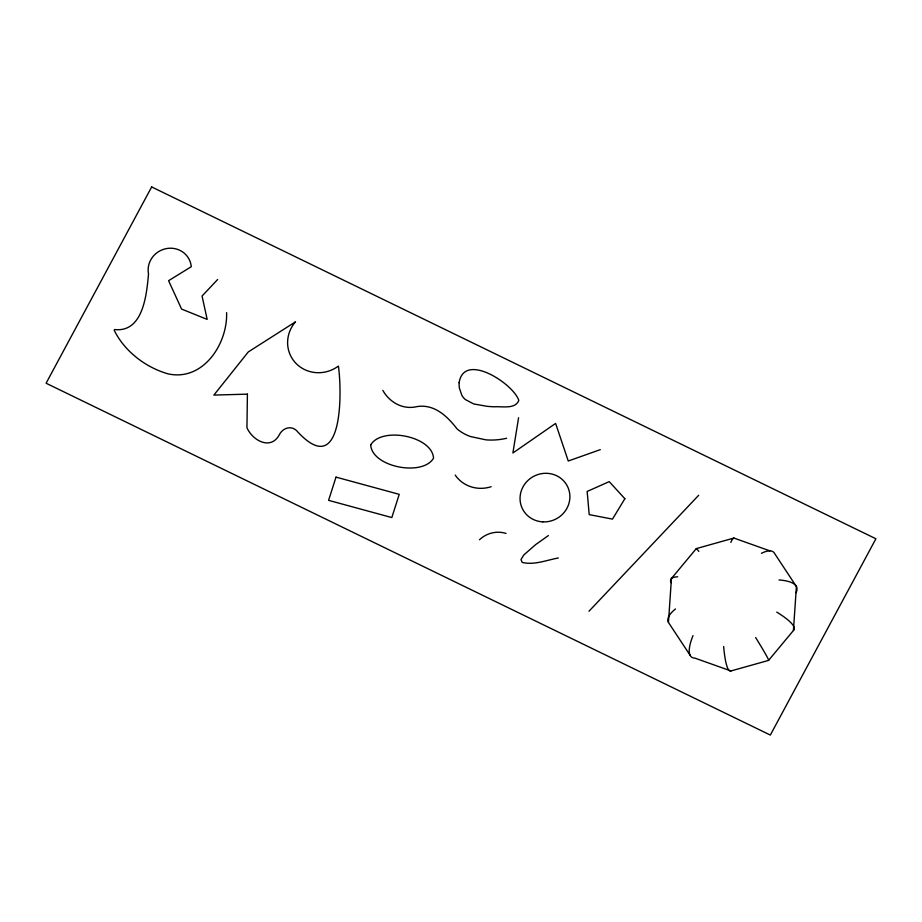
<?xml version="1.0" encoding="UTF-8"?>
<svg xmlns="http://www.w3.org/2000/svg" width="922" height="922" viewBox="0 0 922 922"><rect width="100%" height="100%" fill="white"/><g stroke="black" fill="none" stroke-linecap="round" stroke-linejoin="round"><path stroke-width="1.38" d="M690.152 655.346L668.45 622.442L671.447 578.486L696.306 548.602L733.912 538.056L769.916 550.872M693.021 635.592A66.58 17.61 -52.1 0 0 694.958 658.135L730.962 670.951L768.568 660.406L793.416 630.521L796.412 586.565L774.722 553.661A66.58 17.61 -52.1 0 0 761.434 553.327M226.605 312.639C227.699 343.941 203.094 381.57 168.104 373.871C145.688 367.509 124.458 351.259 114.201 330.272L114.605 329.546C143.21 332.75 146.679 294.337 148.511 273.972A21.805 20.872 -27.4 0 1 166.778 248.525A21.805 20.872 -27.4 0 1 191.269 266.712L168.588 280.691L181.576 309.077L207.173 319.392L202.056 296.043L217.638 279.516M518.59 417.724L512.897 452.979L555.62 423.428L568.263 461.012L600.314 449.636M698.669 495.287L588.974 611.24M479.498 539.739C486.528 533.043 496.739 530.507 506.04 533.412M548.406 535.555L535.532 544.695L523.777 554.998L520.976 559.608L522.221 562.42C534.207 565.359 546.573 560.127 558.329 557.983M506.639 438.261L504.403 438.745A65.739 62.938 -27.4 0 1 486.032 439.863L470.474 436.555A45.12 43.196 -27.4 0 1 457.07 428.926C446.755 415.499 433.086 402.672 414.52 407.098C401.335 409.08 389.153 401.669 382.849 390.398M491.138 486.712A32.282 30.91 -27.4 0 1 455.214 475.095M730.962 670.951A66.58 9.693 -88.2 0 1 723.643 646.495M730.812 542.424A66.58 9.693 -88.2 0 1 733.912 538.056M696.306 548.602A66.58 1.925 57.1 0 1 698.818 551.402M755.637 637.517A66.58 1.925 57.1 0 1 768.568 660.406M671.193 582.692A66.58 12.816 22.1 0 1 677.682 576.815M776.773 612.104A66.58 12.816 22.1 0 1 793.416 630.521M668.45 622.442A66.58 18.809 -14.6 0 1 675.469 608.981M778.998 579.95A66.58 18.809 -14.6 0 1 796.02 592.719M247.407 394.143L246.946 427.647C252.351 440.37 270.469 450.547 279.101 435.161C282.812 427.347 292.412 424.742 298.013 432.211C343.203 480.385 342.108 392 338.409 366.08A32.282 30.899 -27.4 0 1 295.974 363.372A32.282 30.899 -27.4 0 1 295.524 321.824L248.295 351.927L213.881 395.089L247.407 394.143M459.121 382.676L459.087 384.094A28.202 27.003 -27.4 0 0 459.467 388.369L461.876 395.342A17.783 17.022 -27.4 0 0 465.356 399.549L473.701 403.94L486.908 406.302A169.187 161.972 -27.4 0 0 493.962 406.798C501.787 406.141 515.375 409.599 518.809 400.39C513.416 383.771 464.043 351.432 459.121 382.676M370.69 444.969C372.096 467.12 422.737 476.801 433.547 458.142C432.141 435.991 381.501 426.298 370.69 444.969M336.011 477.123L328.589 500.346L391.815 517.565L399.238 494.342L336.011 477.123M151.669 186.935L46.1 383.229L770.331 735.064L875.9 538.771L151.669 186.935M624.862 498.733L612.485 519.121L589.193 514.614L587.164 491.449L609.223 481.63L624.862 498.733M542.827 521.875A25.159 24.076 -27.4 0 0 567.549 486.516A25.159 24.076 -27.4 0 0 524.537 484.396A25.159 24.076 -27.4 0 0 542.827 521.875"/></g></svg>
